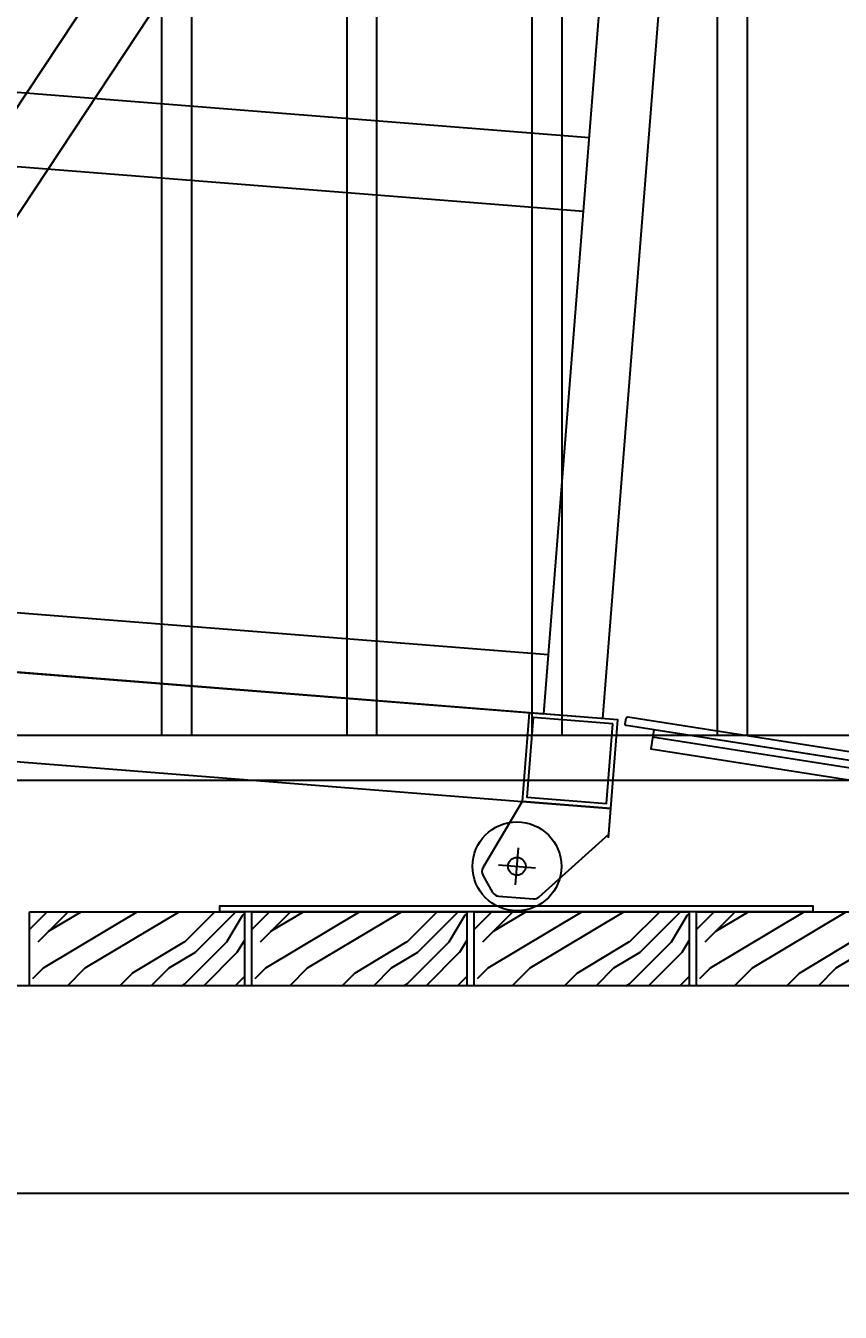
# Model space of a CAD drawing. Extents: x -16492 to 345596, y -4133 to 400729.
# Drawn here: x 49404 to 49954, y 84046 to 84914 of the extents above; entities that cross this region are included whole.
import ezdxf

# ---------------------------------------------------------------- set-up
doc = ezdxf.new("R2010")
doc.units = 0
doc.header["$LTSCALE"] = 10
doc.header["$MEASUREMENT"] = 0
for name, color, linetype in [('0-剖面', 30, 'Continuous'), ('00-HATCH(填充)', 250, 'Continuous'), ('PUB_DIM', 3, 'Continuous'), ('W-PLASTIC_RAILINGS塑木栏杆', 6, 'Continuous'), ('W-STEEL_FRAME钢架', 3, 'Continuous'), ('木地板', 32, 'Continuous')]:
    doc.layers.add(name, color=color, linetype=linetype)
doc.styles.get("Standard").update_dxf_attribs({"font": 'gbenor.shx', "bigfont": 'gbcbig.shx'})
doc.dimstyles.new('_LINEAR$$50', dxfattribs={"dimscale": 50, "dimtxt": 3.5, "dimasz": 1, "dimexe": 2.5, "dimexo": 3, "dimgap": 1, "dimtad": 1, "dimdec": 0, "dimrnd": 5, "dimzin": 0, "dimdsep": 46, "dimtxsty": 'Standard', "dimblk": 'ARCHTICK', "dimblk1": 'ARCHTICK', "dimblk2": 'ARCHTICK', "dimcen": 0.09, "dimclrt": 7, "dimazin": 2, "dimtfac": 1, "dimtdec": 0, "dimtix": 1, "dimtmove": 2, "dimatfit": 3, "dimfxl": 1, "dimtolj": 1, "dimtzin": 0, "dimarcsym": 2})

# ---------------------------------------------------------------- blocks, each defined once
blk = doc.blocks.new('YQL')
at = {"color": 0}
for p, q in [((5344.94, 160), (5837.32, 1048.06)), ((5392.99, 162.42), (5865.07, 1016.4)), ((5920, 510), (20, 510)), ((5920, 460), (20, 460))]:
    blk.add_line(p, q, dxfattribs=at)
at = {"color": 3}
for p, q in [((5970, 120), (25, 120)), ((5970, 40), (5970, 120))]:
    blk.add_line(p, q, dxfattribs=at)
at = {"color": 1}
blk.add_line((5970, 120), (5970, 120), dxfattribs=at)
at = {"color": 3, "lineweight": 5}
blk.add_line((5970, 40), (5970, 120), dxfattribs=at)
at = {"color": 4}
for points in [[(5960, 120), (5960, 980), (5760, 1180)], [(5920, 120), (5920, 963.43), (5743.43, 1140)], [(25, 120), (5920, 120), (5920, 160), (20, 160)]]:
    blk.add_lwpolyline(points, dxfattribs=at)
at = {"color": 3}
blk.add_lwpolyline([(25, 60), (5970, 60), (5970, 120), (25, 120)], dxfattribs=at)
for points in [[(5970, 120), (5910, 120), (5910, 60), (5970, 60)], [(5967, 117), (5913, 117), (5913, 63), (5967, 63)]]:
    blk.add_lwpolyline(points, close=True)
at = {"lineweight": -3}
blk.add_circle((5910, 16), 30, dxfattribs=at)
at = {"layer": '00-HATCH(填充)', "color": 0, "lineweight": -3, "ltscale": 0.5}
for p, q in [((5910, 3.5), (5910, 28.5)), ((5897.5, 16), (5922.5, 16))]:
    blk.add_line(p, q, dxfattribs=at)
at = {"layer": '00-HATCH(填充)', "color": 0, "lineweight": -3}
blk.add_lwpolyline([(5910, 60), (5887.21, 13.28, 0.267952), (5887.56, 8.29), (5895.04, -2.8, 0.249325), (5899.18, -5), (5922.93, -5, 0.198912), (5926.46, -3.54), (5970, 42.5), (5970, 60)], format="xyb", close=True, dxfattribs=at)
blk.add_circle((5910, 16), 6, dxfattribs=at)
blk = doc.blocks.new('*U418')
at = {"layer": 'W-PLASTIC_RAILINGS塑木栏杆'}
blk.add_lwpolyline([(-10, -405), (10, -405), (10, 405), (-10, 405)], close=True, dxfattribs=at)
blk = doc.blocks.new('*U419')
at = {"layer": 'W-PLASTIC_RAILINGS塑木栏杆', "color": 0, "linetype": 'ByBlock', "lineweight": -2, "transparency": 16777216}
for p in [(625, 0), (750, 0), (875, 0), (1000, 0)]:
    blk.add_blockref('*U418', p, dxfattribs=at)
blk = doc.blocks.new('_ArchTick')
at = {"color": 0, "linetype": 'ByBlock', "const_width": 0.4}
blk.add_lwpolyline([(-0.5, -0.5), (0.5, 0.5)], dxfattribs=at)
blk = doc.blocks.new('*D425')
at = {"layer": 'Defpoints', "color": 0, "transparency": 16777216}
for p in [(49803.83, 86470.17), (49803.83, 84445.46), (48957, 84315.88)]:
    blk.add_point(p, dxfattribs=at)
at = {"layer": 'PUB_DIM', "color": 0, "lineweight": -2, "transparency": 16777216}
for p, q in [((48957, 86320.17), (48957, 86595.17)), ((49803.83, 86320.17), (49803.83, 86595.17)), ((48957, 86470.17), (49803.83, 86470.17))]:
    blk.add_line(p, q, dxfattribs=at)
at = {"layer": 'PUB_DIM', "color": 0, "lineweight": -2, "transparency": 16777216, "xscale": 50, "yscale": 50, "zscale": 50, "rotation": 180}
blk.add_blockref('_ArchTick', (48957, 86470.17), dxfattribs=at)
at = {"layer": 'PUB_DIM', "color": 0, "lineweight": -2, "transparency": 16777216, "xscale": 50, "yscale": 50, "zscale": 50}
blk.add_blockref('_ArchTick', (49803.83, 86470.17), dxfattribs=at)
at = {"layer": 'PUB_DIM', "color": 7, "transparency": 16777216, "insert": (49380.41, 86607.67), "char_height": 175, "attachment_point": 5}
blk.add_mtext('\\A1;845', dxfattribs=at)

msp = doc.modelspace()

# ---------------------------------------------------------------- hatches: boundary and pattern name
at = {"layer": '木地板'}
h = msp.add_hatch(dxfattribs=at)
h.set_pattern_fill('木纹02', color=256, scale=50, angle=45)
h.set_pattern_definition([(45, (-471155.76, -383430.91), (-141.421356, 141.421356), [40, -60, 20, -80]), (45, (-471060.3, -383328.38), (-141.421356, 141.421356), [40, -160]), (45, (-471081.51, -383335.45), (-141.421356, 141.421356), [20, -180]), (45, (-471162.83, -383409.7), (-141.421356, 141.421356), [10, -140, 10, -40]), (45, (-471120.4, -383353.13), (-141.421356, 141.421356), [40, -60, 10, -90]), (45, (-471159.3, -383384.95), (-141.421356, 141.421356), [30, -170]), (45, (-471127.47, -383346.06), (-141.421356, 141.421356), [60, -140]), (45, (-471173.44, -383384.95), (-141.421356, 141.421356), [40, -160]), (45, (-471120.4, -383324.85), (-141.421356, 141.421356), [100, -100]), (45, (-471169.9, -383360.2), (-141.421356, 141.421356), [20, -60, 40, -80]), (45, (-471074.44, -383257.67), (-141.421356, 141.421356), [40, -160]), (45, (-471106.26, -383282.42), (-141.421356, 141.421356), [20, -180]), (45, (-471138.08, -383307.17), (-141.421356, 141.421356), [20, -180]), (45, (-471212.33, -383374.34), (-141.421356, 141.421356), [40, -160]), (45, (-471145.15, -383300.1), (-141.421356, 141.421356), [40, -160]), (45, (-471152.22, -383293.03), (-141.421356, 141.421356), [40, -40, 40, -80]), (45, (-471187.58, -383314.24), (-141.421356, 141.421356), [20, -100, 40, -40]), (45, (-471162.83, -383282.42), (-141.421356, 141.421356), [60, -140]), (45, (-471169.9, -383275.35), (-141.421356, 141.421356), [40, -160]), (45, (-471230, -383328.38), (-141.421356, 141.421356), [60, -80, 20, -40]), (45, (-471237.08, -383321.31), (-141.421356, 141.421356), [100, -100]), (45, (-471155.76, -383232.92), (-141.421356, 141.421356), [20, -180]), (45, (-471201.72, -383271.81), (-141.421356, 141.421356), [40, -160]), (45, (-471233.54, -383296.56), (-141.421356, 141.421356), [20, -80, 20, -80]), (45, (-471251.22, -383307.17), (-141.421356, 141.421356), [20, -60, 40, -80]), (45, (-471226.47, -383275.35), (-141.421356, 141.421356), [20, -100, 20, -60]), (45, (-471201.72, -383243.53), (-141.421356, 141.421356), [60, -140]), (45, (-471265.36, -383293.03), (-141.421356, 141.421356), [40, -160]), (45, (-471198.18, -383218.78), (-141.421356, 141.421356), [20, -180]), (45, (-471173.44, -383186.96), (-141.421356, 141.421356), [20, -180]), (59.0362435, (-471067.37, -383321.31), (141.4213562, 141.4213562), [20.6, -804.021105]), (59.0362435, (-471085.048, -383275.35), (141.4213562, 141.4213562), [20.6, -804.021105]), (59.0362435, (-471184.042, -383204.637), (141.4213562, 141.4213562), [20.6, -804.021105]), (59.0362435, (-471173.436, -383300.097), (141.4213562, 141.4213562), [20.6, -804.021105]), (59.0362435, (-471166.365, -383250.6), (141.4213562, 141.4213562), [20.6, -804.021105]), (59.0362435, (-471141.616, -383247.064), (141.4213562, 141.4213562), [20.6, -804.021105]), (59.0362435, (-471237.076, -383293.026), (141.4213562, 141.4213562), [20.6, -804.021105]), (59.0362435, (-471173.436, -383243.53), (141.4213562, 141.4213562), [20.6, -804.021105]), (59.0362435, (-471092.12, -383268.277), (141.4213562, 141.4213562), [41.2, -783.421105]), (59.0362435, (-471116.867, -383271.813), (141.4213562, 141.4213562), [41.2, -783.421105]), (59.0362435, (-471123.94, -383264.74), (141.4213562, 141.4213562), [41.2, -783.421105]), (210.9637565, (-471120.403, -383353.13), (-141.4213562, -141.4213562), [20.6, -41.2, 20.6, -742.221105]), (210.9637565, (-471169.9, -383360.2), (-141.4213562, -141.4213562), [20.6, -804.021105]), (210.9637565, (-471233.54, -383296.56), (-141.4213562, -141.4213562), [41.2, -783.421105]), (239.0362435, (-471060.3, -383328.38), (-141.4213562, -141.4213562), [20.6, -804.021105]), (30.9637565, (-471032.015, -383300.097), (141.4213562, 141.4213562), [20.6, -804.021105]), (30.9637565, (-471123.94, -383293.026), (141.4213562, 141.4213562), [20.6, -804.021105]), (30.9637565, (-471120.403, -383239.993), (141.4213562, 141.4213562), [20.6, -804.021105]), (30.9637565, (-471187.58, -383285.955), (141.4213562, 141.4213562), [20.6, -804.021105]), (30.9637565, (-471219.4, -383282.42), (141.4213562, 141.4213562), [20.6, -804.021105]), (30.9637565, (-471212.327, -383261.206), (141.4213562, 141.4213562), [20.6, -804.021105]), (30.9637565, (-471187.58, -383285.955), (141.4213562, 141.4213562), [20.6, -804.021105]), (30.9637565, (-471166.365, -383222.315), (141.4213562, 141.4213562), [82.4, -742.221105]), (30.9637565, (-471155.76, -383402.627), (141.4213562, 141.4213562), [82.4, -742.221105]), (30.9637565, (-471152.223, -383377.88), (141.4213562, 141.4213562), [82.4, -742.221105]), (30.9637565, (-471145.15, -383356.665), (141.4213562, 141.4213562), [20.6, -41.2, 41.2, -721.621105]), (30.9637565, (-471155.76, -383346.06), (141.4213562, 141.4213562), [41.2, -41.2, 41.2, -701.021105]), (30.9637565, (-471184.042, -383346.06), (141.4213562, 141.4213562), [82.4, -742.221105]), (30.9637565, (-471208.79, -383349.594), (141.4213562, 141.4213562), [82.4, -742.221105]), (30.9637565, (-471215.86, -383342.523), (141.4213562, 141.4213562), [82.4, -742.221105]), (30.9637565, (-471159.294, -383201.1), (141.4213562, 141.4213562), [20.6, -804.021105]), (30.9637675, (-471159.294, -383172.82), (141.421329, 141.4213834), [41.2, -783.421105]), (30.9637675, (-471237.076, -383264.74), (141.421329, 141.4213834), [41.2, -783.421105]), (30.9637575, (-471127.474, -383402.627), (141.4213538, 141.4213587), [82.4, -742.221105]), (30.9637575, (-471141.616, -383218.78), (141.4213538, 141.4213587), [61.8, -762.821105]), (30.9637575, (-471116.867, -383215.244), (141.4213538, 141.4213587), [123.6, -701.021105])])
h.paths.add_polyline_path([(49407, 84315.88), (49552, 84315.88), (49552, 84265.88), (49407, 84265.88)])
h = msp.add_hatch(dxfattribs=at)
h.set_pattern_fill('木纹02', color=256, scale=50, angle=45)
h.set_pattern_definition([(45, (-471005.76, -383430.91), (-141.421356, 141.421356), [40, -60, 20, -80]), (45, (-470910.3, -383328.38), (-141.421356, 141.421356), [40, -160]), (45, (-470931.51, -383335.45), (-141.421356, 141.421356), [20, -180]), (45, (-471012.83, -383409.7), (-141.421356, 141.421356), [10, -140, 10, -40]), (45, (-470970.4, -383353.13), (-141.421356, 141.421356), [40, -60, 10, -90]), (45, (-471009.3, -383384.95), (-141.421356, 141.421356), [30, -170]), (45, (-470977.47, -383346.06), (-141.421356, 141.421356), [60, -140]), (45, (-471023.44, -383384.95), (-141.421356, 141.421356), [40, -160]), (45, (-470970.4, -383324.85), (-141.421356, 141.421356), [100, -100]), (45, (-471019.9, -383360.2), (-141.421356, 141.421356), [20, -60, 40, -80]), (45, (-470924.44, -383257.67), (-141.421356, 141.421356), [40, -160]), (45, (-470956.26, -383282.42), (-141.421356, 141.421356), [20, -180]), (45, (-470988.08, -383307.17), (-141.421356, 141.421356), [20, -180]), (45, (-471062.33, -383374.34), (-141.421356, 141.421356), [40, -160]), (45, (-470995.15, -383300.1), (-141.421356, 141.421356), [40, -160]), (45, (-471002.22, -383293.03), (-141.421356, 141.421356), [40, -40, 40, -80]), (45, (-471037.58, -383314.24), (-141.421356, 141.421356), [20, -100, 40, -40]), (45, (-471012.83, -383282.42), (-141.421356, 141.421356), [60, -140]), (45, (-471019.9, -383275.35), (-141.421356, 141.421356), [40, -160]), (45, (-471080, -383328.38), (-141.421356, 141.421356), [60, -80, 20, -40]), (45, (-471087.08, -383321.31), (-141.421356, 141.421356), [100, -100]), (45, (-471005.76, -383232.92), (-141.421356, 141.421356), [20, -180]), (45, (-471051.72, -383271.81), (-141.421356, 141.421356), [40, -160]), (45, (-471083.54, -383296.56), (-141.421356, 141.421356), [20, -80, 20, -80]), (45, (-471101.22, -383307.17), (-141.421356, 141.421356), [20, -60, 40, -80]), (45, (-471076.47, -383275.35), (-141.421356, 141.421356), [20, -100, 20, -60]), (45, (-471051.72, -383243.53), (-141.421356, 141.421356), [60, -140]), (45, (-471115.36, -383293.03), (-141.421356, 141.421356), [40, -160]), (45, (-471048.18, -383218.78), (-141.421356, 141.421356), [20, -180]), (45, (-471023.44, -383186.96), (-141.421356, 141.421356), [20, -180]), (59.0362435, (-470917.37, -383321.31), (141.4213562, 141.4213562), [20.6, -804.021105]), (59.0362435, (-470935.048, -383275.35), (141.4213562, 141.4213562), [20.6, -804.021105]), (59.0362435, (-471034.042, -383204.637), (141.4213562, 141.4213562), [20.6, -804.021105]), (59.0362435, (-471023.436, -383300.097), (141.4213562, 141.4213562), [20.6, -804.021105]), (59.0362435, (-471016.365, -383250.6), (141.4213562, 141.4213562), [20.6, -804.021105]), (59.0362435, (-470991.616, -383247.064), (141.4213562, 141.4213562), [20.6, -804.021105]), (59.0362435, (-471087.076, -383293.026), (141.4213562, 141.4213562), [20.6, -804.021105]), (59.0362435, (-471023.436, -383243.53), (141.4213562, 141.4213562), [20.6, -804.021105]), (59.0362435, (-470942.12, -383268.277), (141.4213562, 141.4213562), [41.2, -783.421105]), (59.0362435, (-470966.867, -383271.813), (141.4213562, 141.4213562), [41.2, -783.421105]), (59.0362435, (-470973.94, -383264.74), (141.4213562, 141.4213562), [41.2, -783.421105]), (210.9637565, (-470970.403, -383353.13), (-141.4213562, -141.4213562), [20.6, -41.2, 20.6, -742.221105]), (210.9637565, (-471019.9, -383360.2), (-141.4213562, -141.4213562), [20.6, -804.021105]), (210.9637565, (-471083.54, -383296.56), (-141.4213562, -141.4213562), [41.2, -783.421105]), (239.0362435, (-470910.3, -383328.38), (-141.4213562, -141.4213562), [20.6, -804.021105]), (30.9637565, (-470882.015, -383300.097), (141.4213562, 141.4213562), [20.6, -804.021105]), (30.9637565, (-470973.94, -383293.026), (141.4213562, 141.4213562), [20.6, -804.021105]), (30.9637565, (-470970.403, -383239.993), (141.4213562, 141.4213562), [20.6, -804.021105]), (30.9637565, (-471037.58, -383285.955), (141.4213562, 141.4213562), [20.6, -804.021105]), (30.9637565, (-471069.4, -383282.42), (141.4213562, 141.4213562), [20.6, -804.021105]), (30.9637565, (-471062.327, -383261.206), (141.4213562, 141.4213562), [20.6, -804.021105]), (30.9637565, (-471037.58, -383285.955), (141.4213562, 141.4213562), [20.6, -804.021105]), (30.9637565, (-471016.365, -383222.315), (141.4213562, 141.4213562), [82.4, -742.221105]), (30.9637565, (-471005.76, -383402.627), (141.4213562, 141.4213562), [82.4, -742.221105]), (30.9637565, (-471002.223, -383377.88), (141.4213562, 141.4213562), [82.4, -742.221105]), (30.9637565, (-470995.15, -383356.665), (141.4213562, 141.4213562), [20.6, -41.2, 41.2, -721.621105]), (30.9637565, (-471005.76, -383346.06), (141.4213562, 141.4213562), [41.2, -41.2, 41.2, -701.021105]), (30.9637565, (-471034.042, -383346.06), (141.4213562, 141.4213562), [82.4, -742.221105]), (30.9637565, (-471058.79, -383349.594), (141.4213562, 141.4213562), [82.4, -742.221105]), (30.9637565, (-471065.86, -383342.523), (141.4213562, 141.4213562), [82.4, -742.221105]), (30.9637565, (-471009.294, -383201.1), (141.4213562, 141.4213562), [20.6, -804.021105]), (30.9637675, (-471009.294, -383172.82), (141.421329, 141.4213834), [41.2, -783.421105]), (30.9637675, (-471087.076, -383264.74), (141.421329, 141.4213834), [41.2, -783.421105]), (30.9637575, (-470977.474, -383402.627), (141.4213538, 141.4213587), [82.4, -742.221105]), (30.9637575, (-470991.616, -383218.78), (141.4213538, 141.4213587), [61.8, -762.821105]), (30.9637575, (-470966.867, -383215.244), (141.4213538, 141.4213587), [123.6, -701.021105])])
h.paths.add_polyline_path([(49557, 84315.88), (49702, 84315.88), (49702, 84265.88), (49557, 84265.88)])
h = msp.add_hatch(dxfattribs=at)
h.set_pattern_fill('木纹02', color=256, scale=50, angle=45)
h.set_pattern_definition([(45, (-470855.76, -383430.91), (-141.421356, 141.421356), [40, -60, 20, -80]), (45, (-470760.3, -383328.38), (-141.421356, 141.421356), [40, -160]), (45, (-470781.51, -383335.45), (-141.421356, 141.421356), [20, -180]), (45, (-470862.83, -383409.7), (-141.421356, 141.421356), [10, -140, 10, -40]), (45, (-470820.4, -383353.13), (-141.421356, 141.421356), [40, -60, 10, -90]), (45, (-470859.3, -383384.95), (-141.421356, 141.421356), [30, -170]), (45, (-470827.47, -383346.06), (-141.421356, 141.421356), [60, -140]), (45, (-470873.44, -383384.95), (-141.421356, 141.421356), [40, -160]), (45, (-470820.4, -383324.85), (-141.421356, 141.421356), [100, -100]), (45, (-470869.9, -383360.2), (-141.421356, 141.421356), [20, -60, 40, -80]), (45, (-470774.44, -383257.67), (-141.421356, 141.421356), [40, -160]), (45, (-470806.26, -383282.42), (-141.421356, 141.421356), [20, -180]), (45, (-470838.08, -383307.17), (-141.421356, 141.421356), [20, -180]), (45, (-470912.33, -383374.34), (-141.421356, 141.421356), [40, -160]), (45, (-470845.15, -383300.1), (-141.421356, 141.421356), [40, -160]), (45, (-470852.22, -383293.03), (-141.421356, 141.421356), [40, -40, 40, -80]), (45, (-470887.58, -383314.24), (-141.421356, 141.421356), [20, -100, 40, -40]), (45, (-470862.83, -383282.42), (-141.421356, 141.421356), [60, -140]), (45, (-470869.9, -383275.35), (-141.421356, 141.421356), [40, -160]), (45, (-470930, -383328.38), (-141.421356, 141.421356), [60, -80, 20, -40]), (45, (-470937.08, -383321.31), (-141.421356, 141.421356), [100, -100]), (45, (-470855.76, -383232.92), (-141.421356, 141.421356), [20, -180]), (45, (-470901.72, -383271.81), (-141.421356, 141.421356), [40, -160]), (45, (-470933.54, -383296.56), (-141.421356, 141.421356), [20, -80, 20, -80]), (45, (-470951.22, -383307.17), (-141.421356, 141.421356), [20, -60, 40, -80]), (45, (-470926.47, -383275.35), (-141.421356, 141.421356), [20, -100, 20, -60]), (45, (-470901.72, -383243.53), (-141.421356, 141.421356), [60, -140]), (45, (-470965.36, -383293.03), (-141.421356, 141.421356), [40, -160]), (45, (-470898.18, -383218.78), (-141.421356, 141.421356), [20, -180]), (45, (-470873.44, -383186.96), (-141.421356, 141.421356), [20, -180]), (59.0362435, (-470767.37, -383321.31), (141.4213562, 141.4213562), [20.6, -804.021105]), (59.0362435, (-470785.048, -383275.35), (141.4213562, 141.4213562), [20.6, -804.021105]), (59.0362435, (-470884.042, -383204.637), (141.4213562, 141.4213562), [20.6, -804.021105]), (59.0362435, (-470873.436, -383300.097), (141.4213562, 141.4213562), [20.6, -804.021105]), (59.0362435, (-470866.365, -383250.6), (141.4213562, 141.4213562), [20.6, -804.021105]), (59.0362435, (-470841.616, -383247.064), (141.4213562, 141.4213562), [20.6, -804.021105]), (59.0362435, (-470937.076, -383293.026), (141.4213562, 141.4213562), [20.6, -804.021105]), (59.0362435, (-470873.436, -383243.53), (141.4213562, 141.4213562), [20.6, -804.021105]), (59.0362435, (-470792.12, -383268.277), (141.4213562, 141.4213562), [41.2, -783.421105]), (59.0362435, (-470816.867, -383271.813), (141.4213562, 141.4213562), [41.2, -783.421105]), (59.0362435, (-470823.94, -383264.74), (141.4213562, 141.4213562), [41.2, -783.421105]), (210.9637565, (-470820.403, -383353.13), (-141.4213562, -141.4213562), [20.6, -41.2, 20.6, -742.221105]), (210.9637565, (-470869.9, -383360.2), (-141.4213562, -141.4213562), [20.6, -804.021105]), (210.9637565, (-470933.54, -383296.56), (-141.4213562, -141.4213562), [41.2, -783.421105]), (239.0362435, (-470760.3, -383328.38), (-141.4213562, -141.4213562), [20.6, -804.021105]), (30.9637565, (-470732.015, -383300.097), (141.4213562, 141.4213562), [20.6, -804.021105]), (30.9637565, (-470823.94, -383293.026), (141.4213562, 141.4213562), [20.6, -804.021105]), (30.9637565, (-470820.403, -383239.993), (141.4213562, 141.4213562), [20.6, -804.021105]), (30.9637565, (-470887.58, -383285.955), (141.4213562, 141.4213562), [20.6, -804.021105]), (30.9637565, (-470919.4, -383282.42), (141.4213562, 141.4213562), [20.6, -804.021105]), (30.9637565, (-470912.327, -383261.206), (141.4213562, 141.4213562), [20.6, -804.021105]), (30.9637565, (-470887.58, -383285.955), (141.4213562, 141.4213562), [20.6, -804.021105]), (30.9637565, (-470866.365, -383222.315), (141.4213562, 141.4213562), [82.4, -742.221105]), (30.9637565, (-470855.76, -383402.627), (141.4213562, 141.4213562), [82.4, -742.221105]), (30.9637565, (-470852.223, -383377.88), (141.4213562, 141.4213562), [82.4, -742.221105]), (30.9637565, (-470845.15, -383356.665), (141.4213562, 141.4213562), [20.6, -41.2, 41.2, -721.621105]), (30.9637565, (-470855.76, -383346.06), (141.4213562, 141.4213562), [41.2, -41.2, 41.2, -701.021105]), (30.9637565, (-470884.042, -383346.06), (141.4213562, 141.4213562), [82.4, -742.221105]), (30.9637565, (-470908.79, -383349.594), (141.4213562, 141.4213562), [82.4, -742.221105]), (30.9637565, (-470915.86, -383342.523), (141.4213562, 141.4213562), [82.4, -742.221105]), (30.9637565, (-470859.294, -383201.1), (141.4213562, 141.4213562), [20.6, -804.021105]), (30.9637675, (-470859.294, -383172.82), (141.421329, 141.4213834), [41.2, -783.421105]), (30.9637675, (-470937.076, -383264.74), (141.421329, 141.4213834), [41.2, -783.421105]), (30.9637575, (-470827.474, -383402.627), (141.4213538, 141.4213587), [82.4, -742.221105]), (30.9637575, (-470841.616, -383218.78), (141.4213538, 141.4213587), [61.8, -762.821105]), (30.9637575, (-470816.867, -383215.244), (141.4213538, 141.4213587), [123.6, -701.021105])])
h.paths.add_polyline_path([(49707, 84315.88), (49852, 84315.88), (49852, 84265.88), (49707, 84265.88)])
h = msp.add_hatch(dxfattribs=at)
h.set_pattern_fill('木纹02', color=256, scale=50, angle=45)
h.set_pattern_definition([(45, (-470705.76, -383430.91), (-141.421356, 141.421356), [40, -60, 20, -80]), (45, (-470610.3, -383328.38), (-141.421356, 141.421356), [40, -160]), (45, (-470631.51, -383335.45), (-141.421356, 141.421356), [20, -180]), (45, (-470712.83, -383409.7), (-141.421356, 141.421356), [10, -140, 10, -40]), (45, (-470670.4, -383353.13), (-141.421356, 141.421356), [40, -60, 10, -90]), (45, (-470709.3, -383384.95), (-141.421356, 141.421356), [30, -170]), (45, (-470677.47, -383346.06), (-141.421356, 141.421356), [60, -140]), (45, (-470723.44, -383384.95), (-141.421356, 141.421356), [40, -160]), (45, (-470670.4, -383324.85), (-141.421356, 141.421356), [100, -100]), (45, (-470719.9, -383360.2), (-141.421356, 141.421356), [20, -60, 40, -80]), (45, (-470624.44, -383257.67), (-141.421356, 141.421356), [40, -160]), (45, (-470656.26, -383282.42), (-141.421356, 141.421356), [20, -180]), (45, (-470688.08, -383307.17), (-141.421356, 141.421356), [20, -180]), (45, (-470762.33, -383374.34), (-141.421356, 141.421356), [40, -160]), (45, (-470695.15, -383300.1), (-141.421356, 141.421356), [40, -160]), (45, (-470702.22, -383293.03), (-141.421356, 141.421356), [40, -40, 40, -80]), (45, (-470737.58, -383314.24), (-141.421356, 141.421356), [20, -100, 40, -40]), (45, (-470712.83, -383282.42), (-141.421356, 141.421356), [60, -140]), (45, (-470719.9, -383275.35), (-141.421356, 141.421356), [40, -160]), (45, (-470780, -383328.38), (-141.421356, 141.421356), [60, -80, 20, -40]), (45, (-470787.08, -383321.31), (-141.421356, 141.421356), [100, -100]), (45, (-470705.76, -383232.92), (-141.421356, 141.421356), [20, -180]), (45, (-470751.72, -383271.81), (-141.421356, 141.421356), [40, -160]), (45, (-470783.54, -383296.56), (-141.421356, 141.421356), [20, -80, 20, -80]), (45, (-470801.22, -383307.17), (-141.421356, 141.421356), [20, -60, 40, -80]), (45, (-470776.47, -383275.35), (-141.421356, 141.421356), [20, -100, 20, -60]), (45, (-470751.72, -383243.53), (-141.421356, 141.421356), [60, -140]), (45, (-470815.36, -383293.03), (-141.421356, 141.421356), [40, -160]), (45, (-470748.18, -383218.78), (-141.421356, 141.421356), [20, -180]), (45, (-470723.44, -383186.96), (-141.421356, 141.421356), [20, -180]), (59.0362435, (-470617.37, -383321.31), (141.4213562, 141.4213562), [20.6, -804.021105]), (59.0362435, (-470635.048, -383275.35), (141.4213562, 141.4213562), [20.6, -804.021105]), (59.0362435, (-470734.042, -383204.637), (141.4213562, 141.4213562), [20.6, -804.021105]), (59.0362435, (-470723.436, -383300.097), (141.4213562, 141.4213562), [20.6, -804.021105]), (59.0362435, (-470716.365, -383250.6), (141.4213562, 141.4213562), [20.6, -804.021105]), (59.0362435, (-470691.616, -383247.064), (141.4213562, 141.4213562), [20.6, -804.021105]), (59.0362435, (-470787.076, -383293.026), (141.4213562, 141.4213562), [20.6, -804.021105]), (59.0362435, (-470723.436, -383243.53), (141.4213562, 141.4213562), [20.6, -804.021105]), (59.0362435, (-470642.12, -383268.277), (141.4213562, 141.4213562), [41.2, -783.421105]), (59.0362435, (-470666.867, -383271.813), (141.4213562, 141.4213562), [41.2, -783.421105]), (59.0362435, (-470673.94, -383264.74), (141.4213562, 141.4213562), [41.2, -783.421105]), (210.9637565, (-470670.403, -383353.13), (-141.4213562, -141.4213562), [20.6, -41.2, 20.6, -742.221105]), (210.9637565, (-470719.9, -383360.2), (-141.4213562, -141.4213562), [20.6, -804.021105]), (210.9637565, (-470783.54, -383296.56), (-141.4213562, -141.4213562), [41.2, -783.421105]), (239.0362435, (-470610.3, -383328.38), (-141.4213562, -141.4213562), [20.6, -804.021105]), (30.9637565, (-470582.015, -383300.097), (141.4213562, 141.4213562), [20.6, -804.021105]), (30.9637565, (-470673.94, -383293.026), (141.4213562, 141.4213562), [20.6, -804.021105]), (30.9637565, (-470670.403, -383239.993), (141.4213562, 141.4213562), [20.6, -804.021105]), (30.9637565, (-470737.58, -383285.955), (141.4213562, 141.4213562), [20.6, -804.021105]), (30.9637565, (-470769.4, -383282.42), (141.4213562, 141.4213562), [20.6, -804.021105]), (30.9637565, (-470762.327, -383261.206), (141.4213562, 141.4213562), [20.6, -804.021105]), (30.9637565, (-470737.58, -383285.955), (141.4213562, 141.4213562), [20.6, -804.021105]), (30.9637565, (-470716.365, -383222.315), (141.4213562, 141.4213562), [82.4, -742.221105]), (30.9637565, (-470705.76, -383402.627), (141.4213562, 141.4213562), [82.4, -742.221105]), (30.9637565, (-470702.223, -383377.88), (141.4213562, 141.4213562), [82.4, -742.221105]), (30.9637565, (-470695.15, -383356.665), (141.4213562, 141.4213562), [20.6, -41.2, 41.2, -721.621105]), (30.9637565, (-470705.76, -383346.06), (141.4213562, 141.4213562), [41.2, -41.2, 41.2, -701.021105]), (30.9637565, (-470734.042, -383346.06), (141.4213562, 141.4213562), [82.4, -742.221105]), (30.9637565, (-470758.79, -383349.594), (141.4213562, 141.4213562), [82.4, -742.221105]), (30.9637565, (-470765.86, -383342.523), (141.4213562, 141.4213562), [82.4, -742.221105]), (30.9637565, (-470709.294, -383201.1), (141.4213562, 141.4213562), [20.6, -804.021105]), (30.9637675, (-470709.294, -383172.82), (141.421329, 141.4213834), [41.2, -783.421105]), (30.9637675, (-470787.076, -383264.74), (141.421329, 141.4213834), [41.2, -783.421105]), (30.9637575, (-470677.474, -383402.627), (141.4213538, 141.4213587), [82.4, -742.221105]), (30.9637575, (-470691.616, -383218.78), (141.4213538, 141.4213587), [61.8, -762.821105]), (30.9637575, (-470666.867, -383215.244), (141.4213538, 141.4213587), [123.6, -701.021105])])
h.paths.add_polyline_path([(49857, 84315.88), (50002, 84315.88), (50002, 84265.88), (49857, 84265.88)])

# ---------------------------------------------------------------- linework, layer by layer
msp.add_lwpolyline([(50599.31, 84321.95), (50598.85, 84318.99, -0.414214), (50597.7, 84318.16), (49809.72, 84441.49, -0.416514), (49808.89, 84442.64), (49809.54, 84446.59, -0.411917), (49810.68, 84447.41), (50597.64, 84324.24)], format="xyb")
for points in [[(50495.94, 84334.08), (49828.07, 84438.62), (49826.06, 84425.77), (50493.93, 84321.24)], [(49935.41, 84315.88), (49535.41, 84315.88), (49535.41, 84319.88), (49935.41, 84319.88)]]:
    msp.add_lwpolyline(points, close=True)
msp.add_lwpolyline([(50495.17, 84329.14), (49827.3, 84433.68)])
at = {"layer": '0-剖面'}
msp.add_open_spline([(45295.98, 84395.05), (45345.04, 84395.8), (45394.1, 84396.66), (45443.16, 84393.91), (45443.16, 84393.91), (45443.16, 84393.91), (45443.16, 84393.91), (45621.59, 84383.9), (46053.84, 84349.8), (46698.57, 84072.96), (47253.91, 83831.04), (47759.4, 83605.44), (48263.31, 83328.46), (49156.64, 83129.99), (49948.15, 83124.29), (50491.2, 83140.33), (50580.09, 83139.06)], degree=3, knots=[72.843179, 72.843179, 72.843179, 72.843179, 220.00449, 220.00449, 220.00449, 220.004575, 220.004575, 220.004575, 755.224632, 1520.496217, 2209.434167, 2571.833199, 3181.769481, 3925.706819, 5284.334355, 5551.321156, 5551.321156, 5551.321156, 5551.321156], dxfattribs=at)
at = {"layer": 'W-PLASTIC_RAILINGS塑木栏杆', "color": 5}
msp.add_lwpolyline([(50621.21, 84434.76), (49141.21, 84434.76), (49141.21, 84404.76), (50621.21, 84404.76)], close=True, dxfattribs=at)
at = {"layer": 'W-STEEL_FRAME钢架', "elevation": 0}
msp.add_lwpolyline([(49017, 84125.88), (53517, 84125.88), (53517, 84265.88), (49017, 84265.88)], close=True, dxfattribs=at)
at = {"layer": '木地板'}
for points in [[(49407, 84315.88), (49552, 84315.88), (49552, 84265.88), (49407, 84265.88)], [(49557, 84315.88), (49702, 84315.88), (49702, 84265.88), (49557, 84265.88)], [(49707, 84315.88), (49852, 84315.88), (49852, 84265.88), (49707, 84265.88)], [(49857, 84315.88), (50002, 84315.88), (50002, 84265.88), (49857, 84265.88)]]:
    msp.add_lwpolyline(points, close=True, dxfattribs=at)

# ---------------------------------------------------------------- block references
at = {"rotation": 355.4835131911996}
msp.add_blockref('YQL', (43842.92, 84795.95), dxfattribs=at)
at = {"layer": 'W-PLASTIC_RAILINGS塑木栏杆', "xscale": -1}
msp.add_blockref('*U419', (50506.21, 84839.76), dxfattribs=at)

# ---------------------------------------------------------------- dimensions: what is measured, and where the dimension line sits
at = {"layer": 'PUB_DIM'}
dim = msp.add_linear_dim(base=(49803.83, 86470.17), p1=(48957, 84315.88), p2=(49803.83, 84445.46), dimstyle='_LINEAR$$50', override={"dimfxl": 3, "dimfxlon": 1}, dxfattribs=at)
dim.commit()
dim.dimension.update_dxf_attribs({"geometry": '*D425', "text_midpoint": (49380.41, 86607.67)})

doc.saveas('drawing.dxf')
